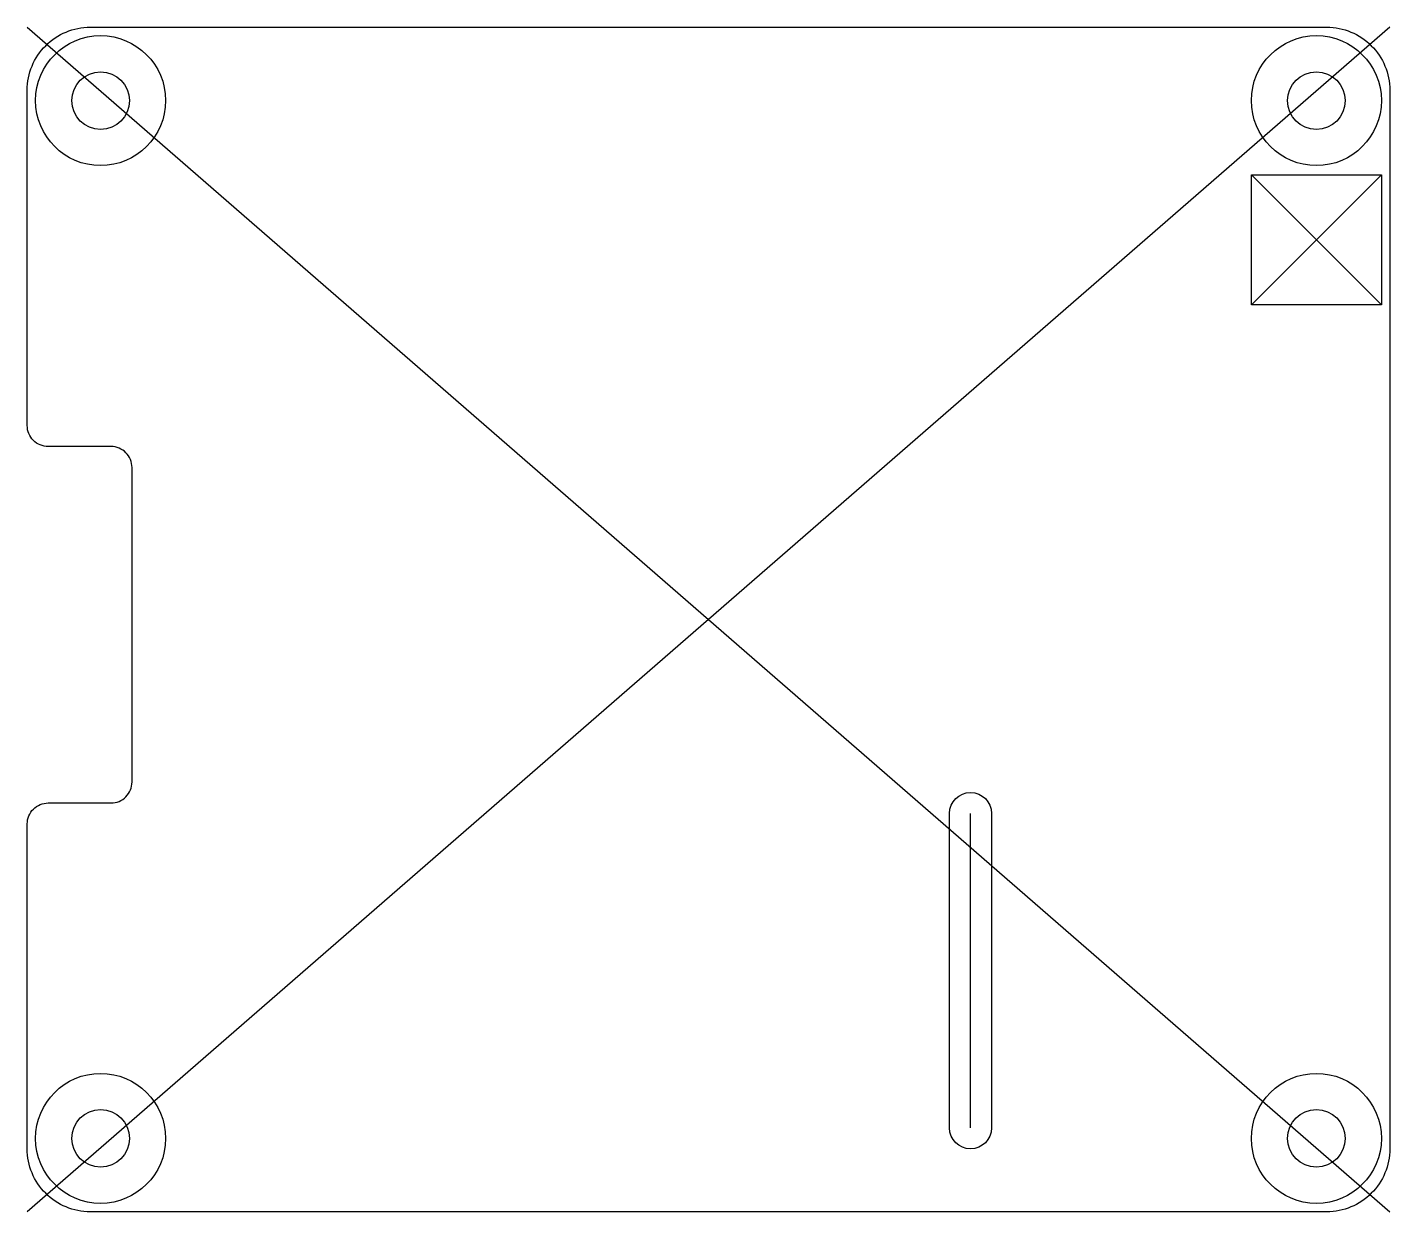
# Model space of a CAD drawing. Header units: millimetres. Extents: x -32.5 to 32.5, y -28.2 to 28.3.
import ezdxf

# ---------------------------------------------------------------- set-up
doc = ezdxf.new("R2010")
doc.units = ezdxf.units.MM
doc.layers.get('0').update_dxf_attribs({"linetype": 'CONTINUOUS'})

msp = doc.modelspace()

# ---------------------------------------------------------------- linework, layer by layer
for p, q in [((32.5, 28.25), (-32.5, -28.25)), ((-32.5, 28.25), (32.5, -28.25)), ((25.9, 15.01), (25.9, 21.21)), ((25.9, 21.21), (32.1, 21.21)), ((32.1, 15.01), (25.9, 21.21)), ((25.9, 15.01), (32.1, 21.21)), ((32.1, 21.21), (32.1, 15.01)), ((32.1, 15.01), (25.9, 15.01)), ((12.5, -24.25), (12.5, -9.25))]:
    msp.add_line(p, q)
for points in [[(-29.5, 28.25), (29.5, 28.25, -0.414214), (32.5, 25.25), (32.5, -25.25, -0.414214), (29.5, -28.25), (-29.5, -28.25, -0.414214), (-32.5, -25.25), (-32.5, -9.75, -0.414214), (-31.5, -8.75), (-28.5, -8.75, 0.414214), (-27.5, -7.75), (-27.5, 7.25, 0.414214), (-28.5, 8.25), (-31.5, 8.25, -0.414214), (-32.5, 9.25), (-32.5, 25.25, -0.414214)], [(13.5, -9.25), (13.5, -24.25, -1), (11.5, -24.25), (11.5, -9.25, -1)]]:
    msp.add_lwpolyline(points, format="xyb", close=True)
for centre, radius in [((-29, 24.75), 3.1), ((29, 24.75), 3.1), ((-29, 24.75), 1.375), ((29, 24.75), 1.375), ((-29, -24.75), 3.1), ((29, -24.75), 3.1), ((-29, -24.75), 1.375), ((29, -24.75), 1.375)]:
    msp.add_circle(centre, radius)

doc.saveas('drawing.dxf')
